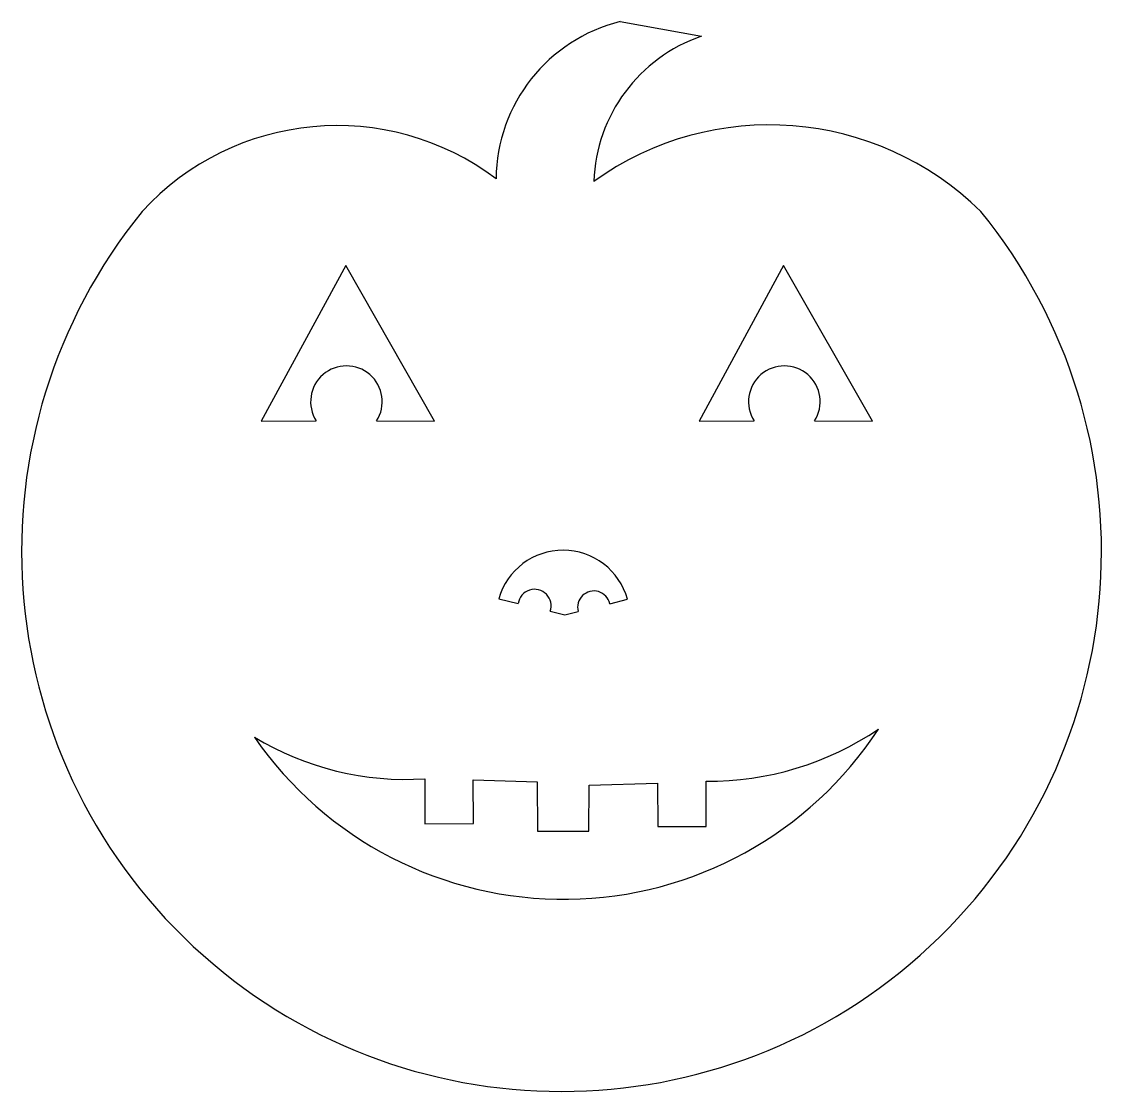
# Model space of a CAD drawing. Extents: x 0.1 to 13.7, y 0 to 13.6.
import ezdxf

# ---------------------------------------------------------------- set-up
doc = ezdxf.new("R2010")
doc.units = 0
doc.layers.add('1', color=7, linetype='CONTINUOUS')
doc.layers.add('2', color=7, linetype='CONTINUOUS')

msp = doc.modelspace()

# ---------------------------------------------------------------- linework, layer by layer
at = {"layer": '1', "color": 2}
for p, q in [((4.174, 10.467), (3.104, 8.497)), ((5.299, 8.497), (4.174, 10.467)), ((9.716, 10.467), (8.647, 8.497)), ((10.842, 8.497), (9.716, 10.467)), ((3.104, 8.497), (3.8, 8.5)), ((4.565, 8.5), (5.299, 8.497)), ((8.647, 8.497), (9.343, 8.5)), ((10.107, 8.5), (10.842, 8.497)), ((6.11, 6.25), (6.357, 6.19)), ((7.515, 6.187), (7.741, 6.244)), ((6.761, 6.091), (6.948, 6.045)), ((6.948, 6.045), (7.116, 6.088)), ((5.175, 3.97), (5.176, 3.402)), ((5.788, 3.958), (6.597, 3.931)), ((5.79, 3.403), (5.788, 3.958)), ((6.597, 3.931), (6.599, 3.308)), ((7.251, 3.308), (7.253, 3.892)), ((7.253, 3.892), (8.12, 3.914)), ((8.12, 3.914), (8.122, 3.367)), ((8.735, 3.367), (8.734, 3.941)), ((5.176, 3.402), (5.79, 3.403)), ((6.599, 3.308), (7.251, 3.308)), ((8.122, 3.367), (8.735, 3.367))]:
    msp.add_line(p, q, dxfattribs=at)
for centre, radius, start, end in [((4.183, 8.744), 0.453, 327.4584, 212.5273), ((9.725, 8.744), 0.453, 327.4584, 212.5273), ((6.924, 6.017), 0.847, 15.5879, 164.0376), ((6.564, 6.16), 0.209, 340.6193, 171.7339), ((7.314, 6.143), 0.205, 12.3271, 195.3143), ((6.932, 7.205), 4.759, 214.668, 326.8202), ((8.768, 7.764), 3.824, 269.4906, 304.1629), ((4.939, 7.681), 3.718, 238.8863, 273.6372)]:
    msp.add_arc(centre, radius, start, end, dxfattribs=at)
at = {"layer": '2', "color": 3}
msp.add_line((7.647, 13.555), (8.675, 13.369), dxfattribs=at)
for centre, radius, start, end in [((8.145, 11.547), 2.068, 103.9315, 179.5177), ((9.328, 11.462), 2.015, 108.9062, 178.0182)]:
    msp.add_arc(centre, radius, start, end, dxfattribs=at)
at = {"layer": '2', "color": 30}
for centre, radius, start, end in [((4.065, 8.894), 3.344, 53.012, 137.587), ((9.536, 8.437), 3.81, 45.4165, 125.6799), ((6.905, 6.847), 6.833, 140.9741, 39.0442)]:
    msp.add_arc(centre, radius, start, end, dxfattribs=at)

doc.saveas('drawing.dxf')
